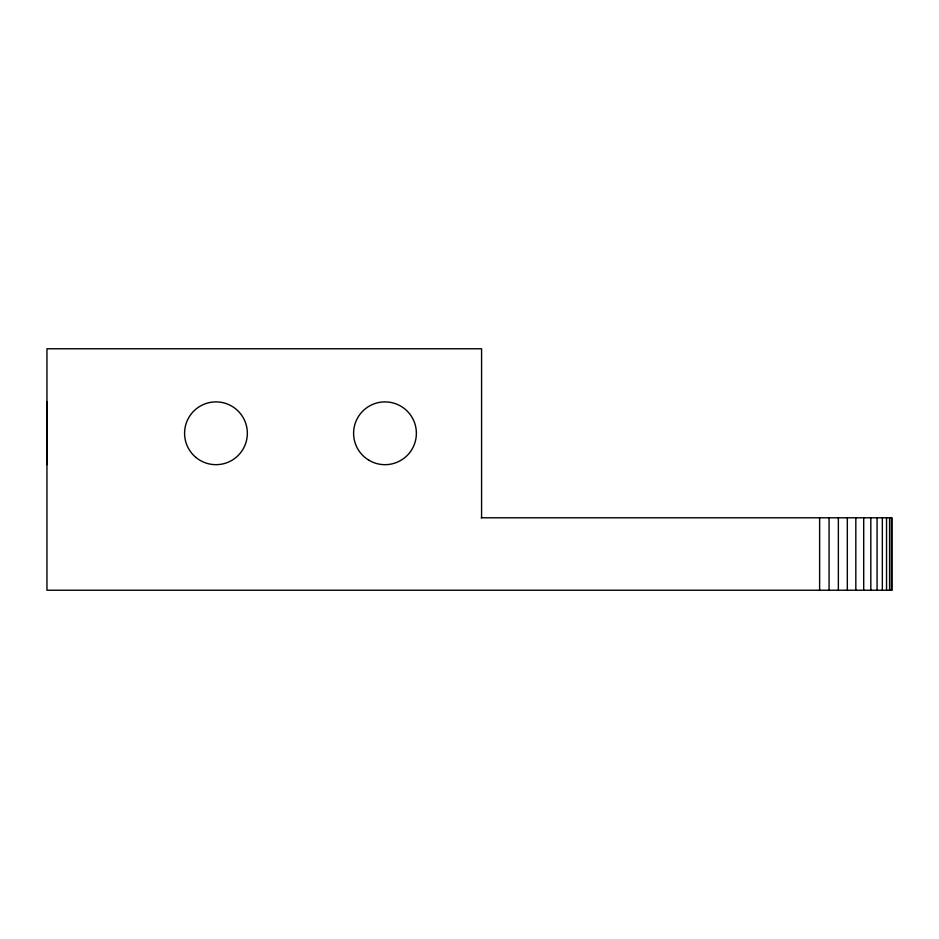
<?xml version="1.0" encoding="UTF-8"?>
<svg xmlns="http://www.w3.org/2000/svg" width="939" height="939" viewBox="0 0 939 939"><rect width="100%" height="100%" fill="white"/><g stroke="black" fill="none" stroke-linecap="round" stroke-linejoin="round"><path stroke-width="1.41" d="M46.95 464.676L46.95 401.892M481.214 517.788L892.05 517.788L892.05 590.232L46.95 590.232L46.95 348.768L481.578 348.768L481.578 517.788M891.428 517.788L891.428 590.232M889.585 517.788L889.585 590.232M886.533 517.788L886.533 590.232M882.343 517.788L882.343 590.232M877.085 517.788L877.085 590.232M870.829 517.788L870.829 590.232M863.704 517.788L863.704 590.232M855.828 517.788L855.828 590.232M847.33 517.788L847.33 590.232M838.363 517.788L838.363 590.232M829.067 517.788L829.067 590.232M819.618 517.788L819.618 590.232M369.004 460.298A31.386 31.386 0 0 0 416.376 433.618A31.386 31.386 0 0 0 369.59 405.93A31.386 31.386 0 0 0 369.004 460.298M195.946 457.457A31.386 31.386 0 0 0 246.91 438.536A31.386 31.386 0 0 0 205.054 403.852A31.386 31.386 0 0 0 195.946 457.457"/></g></svg>
